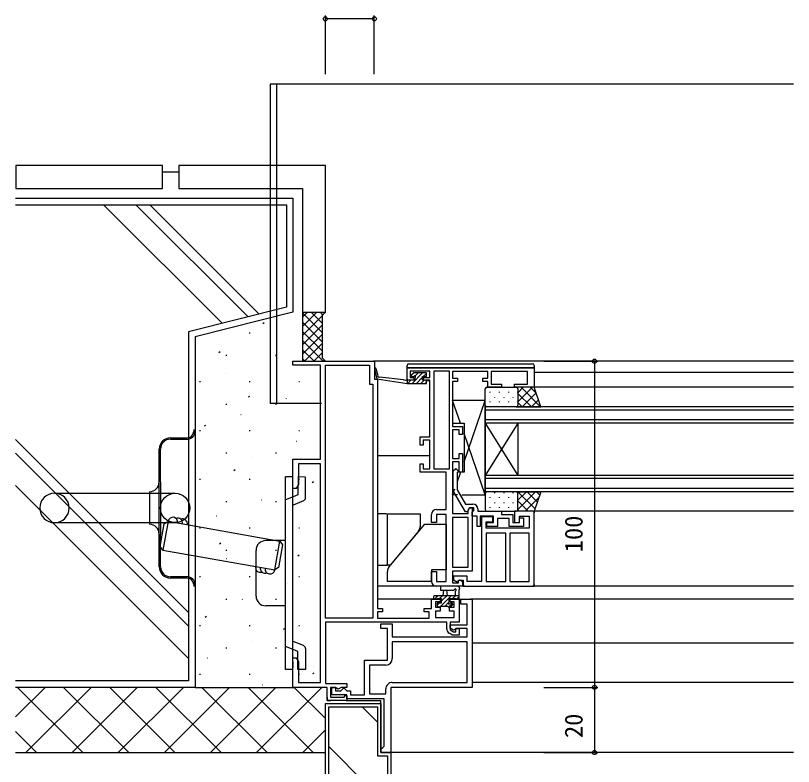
# Model space of a CAD drawing. Units: millimetres, scale not verified. Extents: x -437 to 438, y -344 to 341.
# Drawn here: x -61.7 to 176.8, y -213 to 17.3 of the extents above; entities that cross this region are included whole.
import ezdxf
from ezdxf.enums import TextEntityAlignment as Align

# ---------------------------------------------------------------- set-up
doc = ezdxf.new("R2010")
doc.units = ezdxf.units.MM
doc.header["$LTSCALE"] = 2
for name, color, linetype in [('0-2_YKK_11', 7, 'Continuous'), ('0-3_YKK_12', 2, 'Continuous'), ('0-4_YKK_13', 4, 'Continuous'), ('0-5_YKK_D', 6, 'Continuous'), ('0-7_YSS_K', 3, 'Continuous')]:
    doc.layers.add(name, color=color, linetype=linetype)
doc.styles.add('ＭＳ ゴシック', font='')
doc.styles.get('ＭＳ ゴシック').set_extended_font_data('MS Gothic')

msp = doc.modelspace()

# ---------------------------------------------------------------- linework, layer by layer
at = {"layer": '0-2_YKK_11'}
for p, q in [((62.327, -140.49), (62.327, -139.51)), ((57.534, -146.202), (57.323, -146.202))]:
    msp.add_line(p, q, dxfattribs=at)
for points in [[(31.827, -89.902), (23.327, -89.902), (23.327, -88.702), (48.327, -88.702), (48.327, -94.202), (49.327, -94.202)], [(70.527, -170.797), (70.527, -168.702), (33.327, -168.702), (33.327, -187.502), (39.827, -187.502), (39.827, -188.702), (38.147, -188.702), (37.177, -189.262), (36.727, -189.002), (36.427, -188.702), (34.827, -188.702), (34.827, -191.702), (39.065, -191.702), (39.383, -191.153), (39.827, -191.272), (39.827, -192.702), (33.827, -192.702), (33.827, -188.702), (23.327, -188.702), (23.327, -182.661), (23.447, -182.477), (23.447, -181.927), (23.327, -181.744), (23.327, -181.661), (23.447, -181.477), (23.447, -180.927), (23.327, -180.744), (23.327, -179.702), (24.327, -179.702), (25.027, -180.915), (25.027, -187.202), (31.827, -187.202), (31.827, -120.202), (25.027, -120.202), (25.027, -126.49), (24.327, -127.702), (23.327, -127.702), (23.327, -118.702), (31.827, -118.702), (31.827, -89.902)], [(58.327, -90.702), (97.327, -90.702), (97.327, -96.702), (91.327, -96.702), (91.327, -95.702), (95.327, -95.702), (95.327, -91.902), (84.127, -91.902), (84.127, -95.702), (87.327, -95.702), (87.327, -96.702), (83.127, -96.702), (83.127, -94.902), (81.627, -94.902), (81.627, -93.902), (83.127, -93.902), (83.127, -91.902), (72.327, -91.902), (72.327, -93.902), (73.827, -93.902), (73.827, -94.902), (72.327, -94.902), (72.327, -108.702), (75.327, -108.702), (75.327, -111.202), (74.327, -111.202), (74.327, -109.702), (72.327, -109.702), (72.327, -118.502), (74.327, -118.502), (74.327, -117.002), (75.327, -117.002), (75.327, -122.702), (74.327, -122.702), (74.327, -119.502), (72.327, -119.502), (72.327, -135.402), (77.127, -135.402), (77.127, -134.395), (77.527, -133.702)], [(67.327, -134.202), (70.327, -134.202), (70.327, -122.702), (62.327, -122.702), (62.327, -120.202), (63.327, -120.202), (63.327, -121.702), (65.327, -121.702), (65.327, -112.902), (63.327, -112.902), (63.327, -114.402), (62.327, -114.402), (62.327, -111.902), (65.327, -111.902), (65.327, -94.502), (63.427, -94.502), (63.427, -93.702), (65.327, -93.702), (65.327, -91.702), (59.327, -91.702), (59.327, -93.702), (60.427, -93.702), (60.427, -94.502), (58.327, -94.502), (58.327, -90.702)], [(49.327, -94.202), (49.327, -164.502), (50.827, -164.502), (50.827, -165.502), (49.327, -165.502), (49.327, -167.502), (65.127, -167.502), (65.127, -165.502), (63.627, -165.502), (63.627, -164.502), (65.827, -164.502), (65.827, -161.702), (68.527, -161.702), (68.527, -162.502), (67.027, -162.502), (67.027, -164.102), (68.527, -164.102), (68.527, -165.302), (67.027, -165.302), (67.027, -167.302), (72.827, -167.302), (72.827, -165.302), (71.327, -165.302), (71.327, -164.102), (72.827, -164.102), (72.827, -162.502), (71.527, -162.502), (71.527, -161.702), (74.327, -161.702), (74.327, -168.702), (71.527, -168.702), (71.527, -171.086), (72.595, -171.702), (73.327, -171.702), (73.327, -170.702), (74.327, -170.702), (74.327, -172.702), (72.327, -172.702), (71.277, -172.096)], [(76.235, -134.902), (72.527, -128.481), (72.527, -122.354), (73.303, -121.578), (74.152, -122.427), (73.727, -122.851), (73.727, -128.16), (76.235, -132.502), (78.527, -132.502)], [(52.027, -135.452), (49.327, -135.452), (49.327, -136.452), (49.327, -150.202), (49.327, -151.202), (52.327, -151.202), (52.327, -150.202), (52.327, -136.452), (52.327, -135.452), (62.327, -135.452), (62.327, -139.51)], [(65.827, -156.202), (65.827, -153.202), (67.327, -153.202), (67.327, -156.202), (70.327, -156.202), (70.327, -135.702), (67.327, -135.702), (67.327, -138.202), (65.827, -138.202), (65.827, -135.702)], [(77.527, -133.702), (78.327, -133.702), (78.327, -153.102), (72.327, -153.102), (72.327, -156.702), (74.127, -156.702), (74.127, -155.929), (74.427, -155.756), (75.327, -156.275), (75.327, -157.702), (67.327, -157.702)], [(80.027, -134.002), (80.027, -134.702), (87.327, -134.702), (87.327, -135.702), (90.827, -135.702), (90.827, -138.202), (92.827, -138.202), (92.827, -136.702), (94.027, -136.702), (94.027, -139.402), (89.627, -139.402), (89.627, -136.902), (86.027, -136.902), (86.027, -139.402), (82.827, -139.402), (82.827, -138.202), (84.827, -138.202), (84.827, -136.202), (80.727, -136.202), (80.727, -139.402), (79.827, -139.402), (79.827, -136.202), (78.327, -136.202), (78.327, -135.002), (78.627, -134.702), (78.827, -134.502), (78.827, -133.702), (77.527, -133.702), (76.835, -134.902), (76.235, -134.902)], [(52.795, -151.85), (63.827, -138.702), (70.327, -138.702), (70.327, -139.202), (70.327, -152.702), (65.827, -152.702), (65.827, -155.702), (65.827, -156.202), (52.327, -156.202), (52.327, -153.135)], [(61.859, -140.796), (53.127, -151.202), (52.027, -151.202)], [(78.327, -161.702), (78.327, -188.702), (53.327, -188.702), (53.327, -208.702), (50.327, -208.702), (50.327, -207.702), (50.827, -207.202), (51.327, -206.702), (51.327, -192.202), (39.827, -192.202), (39.827, -191.002), (35.227, -191.002), (35.227, -188.702), (36.427, -188.702), (36.427, -189.802), (38.027, -189.802), (38.327, -189.502), (38.827, -189.002), (39.027, -189.002), (39.527, -189.502), (39.827, -189.802), (41.027, -189.802), (41.027, -191.002), (45.327, -191.002), (45.327, -180.402), (52.327, -180.402), (52.327, -170.702), (50.327, -170.702), (50.327, -169.202), (53.827, -169.202), (53.827, -173.202), (76.827, -173.202), (76.827, -170.702), (73.323, -170.702), (73.027, -170.952), (72.582, -171.162), (71.527, -170.553), (71.527, -169.502), (76.827, -169.502), (76.827, -163.202)], [(76.827, -163.202), (74.827, -163.202), (74.827, -161.702), (78.327, -161.702)], [(53.827, -187.202), (76.827, -187.202), (76.827, -174.702), (53.827, -174.702), (53.827, -179.902)], [(51.827, -181.902), (46.827, -181.902), (46.827, -190.702), (51.827, -190.702), (51.827, -189.202)]]:
    msp.add_lwpolyline(points, dxfattribs=at)
for points in [[(33.327, -167.502), (33.327, -89.902), (46.827, -89.902), (46.827, -95.702), (47.827, -95.702), (47.827, -167.502)], [(66.527, -91.702), (66.527, -121.702), (71.327, -121.702), (71.327, -91.702)], [(97.327, -157.702), (97.327, -134.702), (91.327, -134.702), (91.327, -138.202), (92.827, -138.202), (92.827, -136.202), (95.827, -136.202), (95.827, -139.902), (82.627, -139.902), (82.627, -137.902), (84.627, -137.902), (84.627, -136.402), (81.127, -136.402), (81.127, -156.202), (76.727, -156.202), (76.727, -154.602), (72.627, -154.602), (72.627, -155.749), (73.775, -156.412), (74.127, -155.802), (75.527, -155.802), (75.527, -157.702)], [(77.127, -151.902), (77.127, -136.602), (72.327, -136.602), (72.327, -151.902)], [(88.627, -156.202), (88.627, -141.402), (82.627, -141.402), (82.627, -156.202)], [(89.827, -141.402), (89.827, -156.202), (95.827, -156.202), (95.827, -141.402)]]:
    msp.add_lwpolyline(points, close=True, dxfattribs=at)
for centre, radius, start, end in [((78.527, -134.002), 1.5, 0.00001, 89.99999), ((67.327, -135.702), 1.5, 90.00001, 179.99999), ((60.327, -139.51), 2, 320, 0.00002), ((54.327, -153.135), 2, 140, 180.00002), ((67.327, -156.202), 1.5, 180.00001, 269.99999), ((72.027, -170.797), 1.5, 179.99999, 240.00001), ((51.827, -179.902), 2, 270, 0), ((53.827, -189.202), 2, 89.99998, 180.00002)]:
    msp.add_arc(centre, radius, start, end, dxfattribs=at)
at = {"layer": '0-3_YKK_12'}
for p, q in [((18.327, -3.706), (18.327, -28.702)), ((18.327, -28.702), (18.327, -101.706)), ((176.827, -88.702), (48.027, -88.702)), ((176.827, -92.202), (97.492, -92.202)), ((176.827, -96.702), (96.827, -96.702)), ((32.127, -101.708), (16.327, -101.708)), ((82.327, -102.702), (82.327, -128.702)), ((176.827, -102.702), (82.327, -102.702)), ((176.827, -103.702), (82.327, -103.702)), ((176.827, -106.702), (82.327, -106.702)), ((92.327, -107.702), (82.327, -123.702)), ((82.327, -107.702), (92.327, -123.702)), ((176.827, -107.702), (82.327, -107.702)), ((92.327, -107.702), (92.327, -123.702)), ((65.327, -117.702), (49.327, -117.702)), ((176.827, -123.702), (82.327, -123.702)), ((176.827, -124.702), (82.327, -124.702)), ((176.827, -127.702), (82.327, -127.702)), ((176.827, -128.702), (82.327, -128.702)), ((97.327, -134.702), (97.327, -135.202)), ((176.827, -134.702), (97.327, -134.702)), ((97.327, -157.202), (97.327, -157.702)), ((67.327, -157.702), (49.327, -157.702)), ((76.027, -157.702), (75.027, -157.702)), ((176.827, -157.702), (96.827, -157.702)), ((66.727, -161.702), (49.327, -161.702)), ((68.827, -161.702), (68.227, -161.702)), ((71.227, -161.702), (71.827, -161.702)), ((74.027, -161.702), (75.327, -161.702)), ((176.827, -161.702), (77.827, -161.702)), ((176.827, -175.202), (78.327, -175.202)), ((176.827, -187.202), (78.327, -187.202)), ((39.527, -192.702), (50.327, -192.702)), ((50.327, -207.702), (50.327, -192.702)), ((50.327, -208.202), (50.327, -208.702)), ((50.827, -208.702), (50.327, -208.702)), ((176.827, -208.702), (52.827, -208.702))]:
    msp.add_line(p, q, dxfattribs=at)
for points in [[(176.827, -3.707), (16.327, -3.706), (16.327, -28.702), (16.327, -101.706)], [(33.827, -191.702), (33.827, -192.702), (34.827, -192.702)]]:
    msp.add_lwpolyline(points, dxfattribs=at)
at = {"layer": '0-4_YKK_13'}
for p, q in [((58.327, -90.402), (58.327, -90.002)), ((58.327, -91.002), (58.327, -90.402)), ((58.827, -89.502), (96.827, -89.502)), ((97.327, -90.002), (97.327, -90.402)), ((97.327, -90.402), (97.327, -91.002)), ((58.827, -90.702), (58.627, -90.702)), ((60.389, -92.305), (59.63, -93.064)), ((63.086, -92.302), (59.886, -95.502)), ((61.739, -92.302), (60.854, -93.187)), ((64.285, -92.449), (63.333, -93.402)), ((58.327, -94.202), (58.327, -94.002)), ((59.539, -94.502), (58.539, -95.502)), ((63.127, -93.608), (61.233, -95.502)), ((63.58, -94.502), (62.58, -95.502)), ((64.327, -95.102), (63.927, -95.502)), ((65.31, -94.702), (64.31, -94.702)), ((82.327, -102.202), (82.327, -97.202)), ((82.827, -96.702), (91.827, -96.702)), ((85.157, -96.702), (85.157, -96.842)), ((87.987, -96.702), (87.987, -96.842)), ((90.817, -96.702), (90.817, -96.842)), ((97.327, -96.702), (91.827, -96.702)), ((92.327, -98.359), (93.984, -96.702)), ((92.327, -101.188), (96.813, -96.702)), ((92.327, -97.202), (92.327, -102.202)), ((93.298, -96.702), (99.298, -102.702)), ((96.126, -96.702), (97.928, -98.504)), ((83.742, -98.057), (83.742, -98.257)), ((85.157, -99.672), (85.157, -99.872)), ((86.572, -98.057), (86.572, -98.257)), ((87.987, -99.672), (87.987, -99.872)), ((89.402, -98.057), (89.402, -98.257)), ((90.817, -99.672), (90.817, -99.872)), ((92.232, -98.057), (92.232, -98.257)), ((92.327, -98.56), (96.469, -102.702)), ((93.641, -102.702), (97.906, -98.438)), ((74.741, -107.702), (72.327, -100.702)), ((75.827, -119.552), (82.327, -100.702)), ((83.742, -101.087), (83.742, -101.287)), ((86.572, -101.087), (86.572, -101.287)), ((89.402, -101.087), (89.402, -101.287)), ((92.232, -101.087), (92.232, -101.287)), ((92.327, -101.389), (93.641, -102.702)), ((96.469, -102.702), (98.613, -100.559)), ((91.827, -102.702), (82.827, -102.702)), ((99.298, -102.702), (99.32, -102.68)), ((-7.073, -109.702), (-6.673, -109.702)), ((-7.073, -109.702), (-7.073, -110.202)), ((-6.673, -109.702), (-6.673, -110.202)), ((-6.673, -110.202), (-6.673, -157.202)), ((-14.173, -112.202), (-9.073, -112.202)), ((-14.173, -112.602), (-9.073, -112.602)), ((-17.673, -125.702), (-17.673, -115.702)), ((-17.273, -125.702), (-17.273, -115.702)), ((74.741, -122.702), (73.727, -125.642)), ((74.627, -122.702), (73.876, -122.702)), ((-17.673, -141.702), (-17.673, -125.702)), ((-17.273, -125.702), (-17.273, -141.702)), ((21.024, -183.202), (21.03, -124.202)), ((23.327, -124.202), (21.03, -124.202)), ((23.325, -183.202), (23.326, -124.202)), ((24.902, -124.202), (24.901, -129.702)), ((27.201, -124.203), (24.901, -124.202)), ((27.201, -130.579), (27.202, -124.203)), ((-20.673, -128.702), (-20.673, -138.702)), ((91.827, -128.702), (82.827, -128.702)), ((92.046, -128.753), (92.097, -128.702)), ((92.327, -131.3), (94.925, -128.702)), ((92.327, -134.129), (97.754, -128.702)), ((92.357, -128.702), (97.585, -133.93)), ((95.185, -128.702), (98.292, -131.809)), ((98.014, -128.702), (98.999, -129.688)), ((-49.773, -129.202), (-12.773, -129.202)), ((73.81, -129.702), (72.327, -129.702)), ((82.327, -129.202), (82.327, -134.202)), ((83.742, -130.387), (83.742, -130.587)), ((85.157, -128.972), (85.157, -129.172)), ((86.572, -130.387), (86.572, -130.587)), ((87.987, -128.972), (87.987, -129.172)), ((89.402, -130.387), (89.402, -130.587)), ((90.817, -128.972), (90.817, -129.172)), ((92.232, -130.387), (92.232, -130.587)), ((92.327, -134.202), (92.327, -129.202)), ((94.582, -134.702), (98.7, -130.584)), ((26.576, -131.506), (23.401, -132.789)), ((83.742, -133.417), (83.742, -133.617)), ((85.157, -132.002), (85.157, -132.202)), ((86.572, -133.417), (86.572, -133.617)), ((87.987, -132.002), (87.987, -132.202)), ((89.402, -133.417), (89.402, -133.617)), ((90.817, -132.002), (90.817, -132.202)), ((92.232, -133.417), (92.232, -133.617)), ((92.327, -131.501), (95.528, -134.702)), ((82.827, -134.702), (91.827, -134.702)), ((97.327, -134.702), (91.827, -134.702)), ((92.314, -134.316), (92.7, -134.702)), ((-49.773, -138.202), (-12.773, -138.202)), ((-17.673, -151.702), (-17.673, -141.702)), ((-17.273, -151.702), (-17.273, -141.702)), ((21.026, -143.702), (15.026, -143.702)), ((12.025, -160.702), (12.026, -146.702)), ((-9.073, -154.802), (-14.173, -154.802)), ((-9.073, -155.202), (-14.173, -155.202)), ((-7.073, -157.202), (-7.073, -157.702)), ((-6.673, -157.202), (-6.673, -157.702)), ((-6.673, -157.702), (-7.073, -157.702)), ((66.723, -161.702), (67.923, -160.502)), ((66.727, -160.502), (74.327, -160.502)), ((68.27, -161.502), (69.27, -160.502)), ((68.664, -163.802), (71.964, -160.502)), ((68.827, -162.292), (70.617, -160.502)), ((71.227, -161.502), (73.227, -161.502)), ((72.311, -161.502), (73.311, -160.502)), ((73.458, -161.702), (74.327, -160.833)), ((21.024, -163.702), (15.025, -163.702)), ((67.627, -163.492), (68.217, -162.902)), ((67.627, -163.702), (67.927, -164.002)), ((68.468, -163.998), (68.623, -163.843)), ((70.011, -163.802), (70.99, -162.823)), ((70.727, -163.802), (70.927, -164.002)), ((71.158, -164.002), (72.202, -162.958)), ((23.398, -177.095), (21.098, -176.166)), ((26.573, -175.897), (23.398, -174.615)), ((24.898, -177.701), (23.398, -177.095)), ((24.898, -183.202), (24.898, -177.701)), ((27.198, -176.824), (27.199, -183.202)), ((23.325, -183.202), (21.024, -183.202)), ((27.198, -183.202), (24.898, -183.202))]:
    msp.add_line(p, q, dxfattribs=at)
for points in [[(48.337, -91.178), (49.095, -94.054), (58.327, -95.502)], [(58.327, -94.502), (58.22, -94.49), (57.957, -94.595), (57.461, -94.539), (57.227, -94.378), (49.972, -93.562), (49.72, -93.654), (49.417, -93.393), (49.472, -93.13), (48.917, -91.025)], [(58.327, -95.502), (64.327, -95.502), (64.327, -94.502), (63.127, -94.502), (63.127, -93.402), (64.327, -93.402), (64.327, -92.302), (60.303, -92.302), (59.591, -93.014), (59.752, -93.402), (60.266, -93.402), (60.518, -93.266)], [(97.027, -90.702), (96.827, -90.702), (58.827, -90.702)], [(60.864, -93.612), (60.727, -93.863), (60.727, -94.502), (58.327, -94.502), (58.327, -95.502)], [(91.827, -102.702), (99.327, -102.702), (97.327, -96.702)], [(82.327, -129.702), (82.327, -100.702), (72.327, -100.702), (72.327, -107.702), (75.827, -107.702), (75.827, -122.702), (75.027, -122.702)], [(75.134, -129.702), (82.327, -129.702), (75.827, -110.852)], [(72.527, -122.702), (72.327, -122.702), (72.327, -129.702), (72.958, -127.875)], [(91.827, -128.702), (99.327, -128.702), (97.327, -134.702)], [(24.901, -129.702), (23.401, -130.308), (21.101, -131.237)], [(73.227, -161.502), (73.427, -161.702), (74.327, -161.702), (74.327, -158.722), (74.477, -158.462), (74.273, -157.907), (73.99, -157.807), (73.762, -157.702), (68.6, -157.702), (68.599, -158.902), (72.56, -158.905), (72.844, -158.704)], [(69.427, -160.502), (69.57, -158.902), (70.485, -158.902), (70.627, -160.502)], [(73.277, -159.062), (73.127, -159.322), (73.127, -160.502)], [(66.727, -160.502), (66.427, -160.802), (66.427, -161.702), (67.327, -161.702), (67.527, -161.502), (68.827, -161.502), (68.827, -162.902), (67.627, -162.902), (67.627, -163.702)], [(71.091, -162.693), (71.227, -162.441), (71.227, -161.502)], [(67.927, -164.002), (68.427, -164.002), (68.627, -163.802), (70.727, -163.802)], [(70.927, -164.002), (71.652, -164.002), (72.381, -163.273), (72.228, -162.902), (71.688, -162.902), (71.437, -163.039)]]:
    msp.add_lwpolyline(points, dxfattribs=at)
msp.add_circle((-12.773, -133.702), 4.5, dxfattribs=at)
for centre, radius, start, end in [((58.827, -90.002), 0.5, 90, 180), ((58.627, -90.402), 0.3, 180, 270), ((96.827, -90.002), 0.5, 0, 90), ((97.027, -90.402), 0.3, 270, 0), ((48.627, -91.102), 0.3, 14.76438, 194.76434), ((58.827, -94.202), 0.5, 180, 216.8699), ((60.727, -93.402), 0.25, 303.05571, 146.94425), ((82.827, -97.202), 0.5, 90, 180), ((91.827, -97.202), 0.5, 0, 90), ((82.827, -102.202), 0.5, 180, 270), ((91.827, -102.202), 0.5, 270, 0), ((-9.073, -110.202), 2.4, 270, 0), ((-9.073, -110.202), 2, 270, 0), ((-14.173, -115.702), 3.5, 90, 180), ((-14.173, -115.702), 3.1, 90, 180), ((-20.673, -125.702), 3, 270, 0), ((82.827, -129.202), 0.5, 90, 180), ((91.827, -129.202), 0.5, 0, 90), ((-49.773, -133.702), 4.5, 90, 270), ((-49.773, -133.702), 4.5, 270, 90), ((26.201, -130.579), 1, 291.99783, 0), ((82.827, -134.202), 0.5, 180, 270), ((91.827, -134.202), 0.5, 270, 0), ((-20.673, -141.702), 3, 0, 90), ((15.026, -146.702), 3, 89.99873, 179.99878), ((-14.173, -151.702), 3.5, 180, 270), ((-14.173, -151.702), 3.1, 180, 270), ((-9.073, -157.202), 2.4, 0, 90), ((-9.073, -157.202), 2, 0, 90), ((73.127, -158.802), 0.3, 300.00001, 160.81027), ((15.025, -160.702), 3, 179.99878, 269.99845), ((71.227, -162.902), 0.25, 123.05573, 326.94427), ((26.198, -176.825), 1, 0, 67.99665)]:
    msp.add_arc(centre, radius, start, end, dxfattribs=at)
at = {"layer": '0-5_YKK_D'}
for p, q in [((33.294, -0.704), (33.294, 17.296)), ((48.294, -0.704), (48.294, 17.296)), ((48.294, 16.296), (33.294, 16.296)), ((100.327, -88.7), (116.827, -88.7)), ((115.827, -88.7), (115.827, -188.7)), ((100.327, -188.7), (116.827, -188.7)), ((100.327, -188.7), (116.827, -188.7)), ((115.827, -188.7), (115.827, -208.7)), ((100.327, -208.7), (116.827, -208.7))]:
    msp.add_line(p, q, dxfattribs=at)
for centre in [(33.294, 16.296), (48.294, 16.296), (115.827, -88.7), (115.827, -188.7), (115.827, -188.7), (115.827, -208.7)]:
    msp.add_circle(centre, 0.637, dxfattribs=at)
at = {"layer": '0-7_YSS_K'}
for p, q in [((-61.708, -30.702), (-61.673, -30.702)), ((-11.673, -30.702), (-16.673, -30.702)), ((-34.693, -40.702), (1.662, -77.057)), ((-24.794, -40.702), (9.581, -75.077)), ((-20.551, -40.702), (12.975, -74.229)), ((26.327, -73.702), (26.327, -88.702)), ((26.327, -75.174), (27.799, -73.702)), ((26.327, -78.003), (30.628, -73.702)), ((32.327, -79.895), (26.327, -73.895)), ((32.327, -77.067), (28.963, -73.702)), ((32.559, -74.47), (31.791, -73.702)), ((32.327, -74.702), (33.327, -73.702)), ((26.327, -80.831), (32.327, -74.831)), ((32.327, -74.702), (32.327, -87.7)), ((14.095, -77.128), (14.512, -76.852)), ((32.327, -82.724), (26.327, -76.724)), ((26.327, -83.659), (32.327, -77.659)), ((9.937, -79.997), (10.187, -79.997)), ((32.327, -85.552), (26.327, -79.552)), ((26.327, -86.488), (32.327, -80.488)), ((32.649, -88.702), (26.327, -82.38)), ((26.941, -88.702), (32.327, -83.316)), ((0.648, -86.028), (1.065, -85.752)), ((29.821, -88.702), (26.327, -85.209)), ((2.812, -86.872), (3.062, -86.872)), ((18.012, -86.872), (18.262, -86.872)), ((18.137, -87.031), (18.184, -87.014)), ((26.992, -88.702), (26.327, -88.037)), ((29.77, -88.702), (32.327, -86.145)), ((32.327, -87.702), (33.327, -88.702)), ((32.598, -88.702), (32.963, -88.338)), ((2.536, -92.555), (2.583, -92.538)), ((-5.263, -94.947), (-5.013, -94.947)), ((9.937, -94.947), (10.187, -94.947)), ((25.137, -94.947), (25.387, -94.947)), ((9.673, -99.644), (10.089, -99.368)), ((21.367, -100.092), (21.414, -100.075)), ((2.812, -101.822), (3.062, -101.822)), ((18.012, -101.822), (18.262, -101.822)), ((7.416, -105.032), (7.463, -105.015)), ((-3.774, -108.544), (-3.357, -108.268)), ((-5.263, -109.897), (-5.013, -109.897)), ((9.937, -109.897), (10.187, -109.897)), ((25.137, -109.897), (25.387, -109.897)), ((-61.708, -112.683), (-8.673, -165.718)), ((24.361, -113.236), (24.408, -113.219)), ((2.812, -116.772), (3.062, -116.772)), ((18.012, -116.772), (18.262, -116.772)), ((-61.708, -116.925), (-8.673, -169.96)), ((10.646, -118.093), (10.693, -118.076)), ((-3.305, -123.033), (-3.258, -123.016)), ((5.25, -122.16), (5.667, -121.884)), ((-5.263, -124.847), (-5.013, -124.847)), ((9.937, -124.847), (10.187, -124.847)), ((25.137, -124.847), (25.387, -124.847)), ((29.241, -125.713), (29.288, -125.696)), ((29.264, -125.855), (29.681, -125.579)), ((-61.708, -126.825), (-8.673, -179.86)), ((2.812, -131.722), (3.062, -131.722)), ((13.64, -131.237), (13.687, -131.22)), ((18.012, -131.722), (18.262, -131.722)), ((-14.956, -137.773), (19.348, -143.855)), ((-0.075, -136.094), (-0.028, -136.077)), ((-5.263, -139.797), (-5.013, -139.797)), ((9.937, -139.797), (10.187, -139.797)), ((25.137, -139.797), (25.387, -139.797)), ((0.828, -144.676), (1.245, -144.4)), ((18.52, -143.714), (18.567, -143.697)), ((-16.527, -146.635), (17.777, -152.716)), ((2.812, -146.672), (3.062, -146.672)), ((18.012, -146.672), (18.262, -146.672)), ((2.919, -149.238), (2.966, -149.222)), ((24.841, -148.371), (25.258, -148.095)), ((-5.263, -154.747), (-5.013, -154.747)), ((9.937, -154.747), (10.187, -154.747)), ((25.137, -154.747), (25.387, -154.747)), ((21.75, -156.775), (21.797, -156.758)), ((2.812, -161.622), (3.062, -161.622)), ((7.799, -161.715), (7.846, -161.698)), ((18.012, -161.622), (18.262, -161.622)), ((-3.594, -167.192), (-3.177, -166.916)), ((-5.263, -169.697), (-5.013, -169.697)), ((9.937, -169.697), (10.187, -169.697)), ((20.419, -170.887), (20.836, -170.611)), ((24.745, -169.919), (24.792, -169.903)), ((25.137, -169.697), (25.387, -169.697)), ((11.029, -174.776), (11.076, -174.759)), ((2.812, -176.572), (3.062, -176.572)), ((18.012, -176.572), (18.262, -176.572)), ((-2.922, -179.716), (-2.875, -179.7)), ((29.624, -182.396), (29.671, -182.379)), ((-5.263, -184.647), (-5.013, -184.647)), ((9.937, -184.647), (10.187, -184.647)), ((25.137, -184.647), (25.387, -184.647)), ((29.444, -184.503), (29.86, -184.227)), ((14.024, -187.92), (14.071, -187.904)), ((-52.654, -188.702), (-61.708, -197.755)), ((-41.113, -208.702), (-61.113, -188.702)), ((-38.512, -188.702), (-58.512, -208.702)), ((-26.971, -208.702), (-46.971, -188.702)), ((-24.37, -188.702), (-44.37, -208.702)), ((-12.829, -208.702), (-32.829, -188.702)), ((-10.228, -188.702), (-30.228, -208.702)), ((1.313, -208.702), (-18.687, -188.702)), ((3.914, -188.702), (-16.086, -208.702)), ((-6.673, -188.702), (23.827, -188.702)), ((15.455, -208.702), (-4.545, -188.702)), ((18.056, -188.702), (-1.944, -208.702)), ((29.598, -208.702), (9.598, -188.702)), ((32.198, -188.702), (12.198, -208.702)), ((33.327, -198.29), (23.74, -188.702)), ((44.6, -194.702), (49.327, -199.429)), ((-55.255, -208.702), (-61.708, -202.25)), ((33.327, -201.715), (26.34, -208.702)), ((34.327, -206.88), (52.327, -224.88)), ((-61.708, -208.702), (33.327, -208.702))]:
    msp.add_line(p, q, dxfattribs=at)
for points in [[(-16.673, -35.702), (-16.673, -28.702), (-61.673, -28.702), (-61.673, -35.702)], [(26.327, -35.702), (26.327, -73.702), (33.327, -73.702), (33.327, -28.702), (-11.673, -28.702), (-11.673, -35.702)], [(-14.956, -137.773), (-16.527, -146.635), (-17.337, -145.475), (-16.115, -138.583)], [(17.778, -152.713), (19.349, -143.852), (20.159, -145.011), (18.937, -151.903)], [(33.327, -193.702), (50.327, -193.702), (50.327, -208.702), (53.327, -208.702), (53.327, -248.702), (33.327, -248.702), (33.327, -238.702), (38.327, -238.702), (38.327, -223.702), (33.327, -223.702)], [(34.327, -194.702), (49.327, -194.702), (49.327, -209.702), (52.327, -209.702), (52.327, -247.702), (34.327, -247.702), (34.327, -239.702), (39.327, -239.702), (39.327, -222.702), (34.327, -222.702)]]:
    msp.add_lwpolyline(points, close=True, dxfattribs=at)
for points in [[(-61.708, -38.702), (23.327, -38.702), (23.327, -73.702), (-6.673, -81.202), (-6.673, -188.702), (-61.708, -188.702)], [(-61.708, -40.702), (21.327, -40.702), (21.327, -72.141), (-8.673, -79.641), (-8.673, -186.702), (-61.708, -186.702)]]:
    msp.add_lwpolyline(points, dxfattribs=at)
for centre, start, end in [((-13.479, -138.034), 349.95608, 169.95606), ((-12.002, -138.296), 349.95608, 109.95609), ((-10.525, -138.558), 349.95608, 109.95609), ((13.348, -151.926), 169.95608, 289.95609), ((14.825, -152.188), 169.95608, 289.95609), ((16.302, -152.449), 169.95608, 349.95606)]:
    msp.add_arc(centre, 1.5, start, end, dxfattribs=at)

# ---------------------------------------------------------------- texts
at = {"layer": '0-5_YKK_D', "style": 'ＭＳ ゴシック'}
for s, p in [('100', (113.827, -147.265)), ('20', (113.827, -204.24))]:
    msp.add_text(s, height=5.499, rotation=90, dxfattribs=at).set_placement(p, align=Align.BOTTOM_LEFT)

doc.saveas('drawing.dxf')
